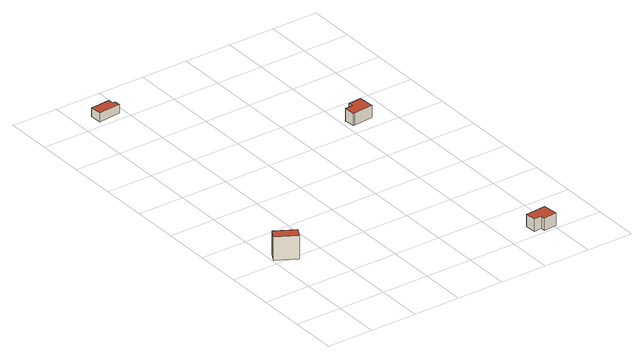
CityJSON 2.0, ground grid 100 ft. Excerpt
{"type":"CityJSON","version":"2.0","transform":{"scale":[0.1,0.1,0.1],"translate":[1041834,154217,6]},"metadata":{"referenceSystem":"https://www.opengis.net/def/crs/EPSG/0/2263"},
"CityObjects":{
"building1":{"type":"Building","attributes":{"name":"Bldg_1210018971","BIN":"4596040"},"geometry":[{"type":"MultiSurface","lod":"2","boundaries":[[[0,1,2,3]],[[4,5,6,7]],[[0,3,7,6]],[[1,0,6,5]],[[2,1,5,4]],[[3,2,4,7]]],"semantics":{"surfaces":[{"type":"RoofSurface","BIN":"4596040"},{"type":"GroundSurface"},{"type":"WallSurface"}],"values":[0,1,2,2,2,2]}}]},
"building2":{"type":"Building","attributes":{"name":"Bldg_1210001880","BIN":"4301980"},"geometry":[{"type":"MultiSurface","lod":"2","boundaries":[[[8,9,10,11,12,13,14]],[[15,16,17,18,19,20,21]],[[8,14,21,20]],[[9,8,20,19]],[[10,9,19,18]],[[11,10,18,17]],[[12,11,17,16]],[[13,12,16,15]],[[14,13,15,21]]],"semantics":{"surfaces":[{"type":"RoofSurface","BIN":"4301980"},{"type":"GroundSurface"},{"type":"WallSurface"}],"values":[0,1,2,2,2,2,2,2,2]}}]},
"building3":{"type":"Building","attributes":{"name":"Bldg_1210019566","BIN":"4537620"},"geometry":[{"type":"MultiSurface","lod":"2","boundaries":[[[22,23,24,25,26,27,28]],[[29,30,31,32,33,34,35]],[[22,28,35,34]],[[23,22,34,33]],[[24,23,33,32]],[[25,24,32,31]],[[26,25,31,30]],[[27,26,30,29]],[[28,27,29,35]]],"semantics":{"surfaces":[{"type":"RoofSurface","BIN":"4537620"},{"type":"GroundSurface"},{"type":"WallSurface"}],"values":[0,1,2,2,2,2,2,2,2]}}]},
"building4":{"type":"Building","attributes":{"name":"Bldg_1210019579","BIN":"4536893"},"geometry":[{"type":"MultiSurface","lod":"2","boundaries":[[[36,37,38,39,40,41,42]],[[43,44,45,46,47,48,49]],[[42,41,49,48]],[[36,42,48,47]],[[37,36,47,46]],[[38,37,46,45]],[[39,38,45,44]],[[40,39,44,43]],[[41,40,43,49]]],"semantics":{"surfaces":[{"type":"RoofSurface","BIN":"4536893"},{"type":"GroundSurface"},{"type":"WallSurface"}],"values":[0,1,2,2,2,2,2,2,2]}}]}
},
"vertices":[
[117,2319,528],[6,2124,528],[430,1878,528],[544,2075,528],[430,1878,19],[6,2124,19],[117,2319,19],[544,2075,19],
[802,8443,187],[375,8408,187],[395,8158,187],[872,8196,187],[861,8332,187],[811,8328,187],[802,8432,187],[811,8328,2],[861,8332,2],[872,8196,2],[395,8158,2],[375,8408,2],[802,8443,2],[802,8432,2],
[4983,352,305],[4536,315,305],[4555,85,305],[4718,98,305],[4725,2,305],[5010,25,305],[4985,336,305],[5010,25,43],[4725,2,43],[4718,98,43],[4555,85,43],[4536,315,43],[4983,352,43],[4985,336,43],
[4533,5583,296],[4253,5561,296],[4261,5462,296],[4094,5449,296],[4113,5219,296],[4146,5221,296],[4560,5255,296],[4113,5219,29],[4094,5449,29],[4261,5462,29],[4253,5561,29],[4533,5583,29],[4560,5255,29],[4146,5221,29]
]}
